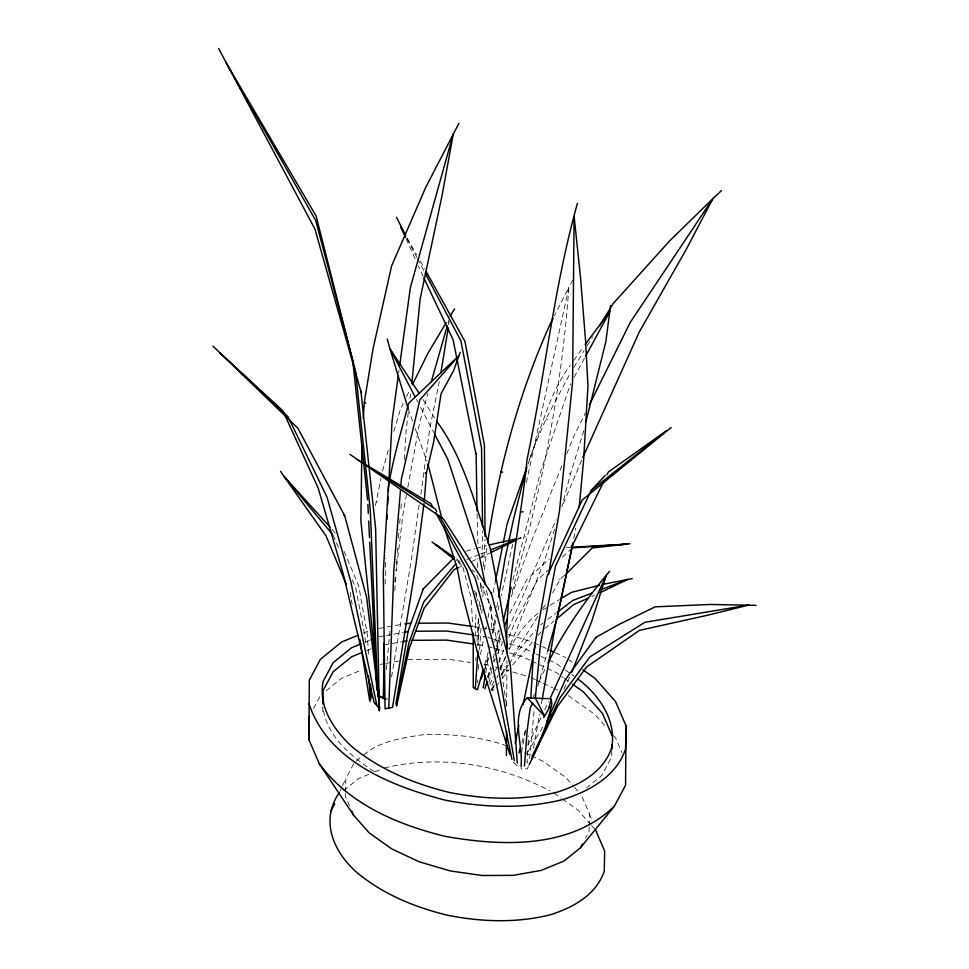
<?xml version="1.0" encoding="UTF-8"?>
<svg xmlns="http://www.w3.org/2000/svg" width="969" height="969" viewBox="0 0 969 969"><rect width="100%" height="100%" fill="white"/><g stroke="black" fill="none" stroke-linecap="round" stroke-linejoin="round"><path stroke-width="0.73" stroke-dasharray="4.84 3.63" d="M506.678 705.856L506.92 660.701M385.177 584.041L385.577 558.483M322.774 711.549L322.859 707.031C326.444 736.84 352.607 757.794 376.432 773.092M345.533 793.575L345.485 796.554L349.482 805.82M345.57 792.073L345.8 778.628L354.412 762.506L362.563 755.893M589.152 827.126L589.067 831.608L585.76 837.81M589.176 825.636L589.382 813.681L581.388 795.161M611.827 750.781L611.718 756.813L601.785 775.43L586.705 787.652M491.646 627.597L491.356 607.648L475.404 572.388L471.867 569.881M475.185 636.427L476.045 610.967M476.506 597.485L476.712 591.502M477.523 567.531L477.838 558.544M527.73 750.914L527.027 762.93L528.238 761.501M528.081 744.895L528.602 735.883M477.632 682.842L477.814 679.826M478.456 669.264L478.819 663.232M479.631 649.654L480.915 628.53M481.823 613.45L482.09 608.92M482.816 596.856L483.458 586.293M484.464 569.699L486.91 547.279M475.791 660.555L475.973 657.551M476.99 640.994L478.48 616.914L478.371 645.027M479.122 606.376L479.594 598.854M480.236 588.316L480.709 580.794M482.09 558.217L482.635 531.073M404.376 459.56L406.084 430.539L408.579 410.02M394.831 590.63L395.727 577.064M396.915 558.98L396.127 571.032L403.213 512.565L406.459 494.808M397.314 552.948L397.811 545.414M477.778 645.935L479.498 621.916M480.358 609.901L480.794 603.893M481.654 591.889L482.187 584.38M483.483 566.368L485.069 539.382M398.441 538.049L399.192 529.207M399.7 523.321L400.318 515.956M400.948 508.592L401.578 501.227M386.34 669.531L389.986 630.795M529.583 758.57L534.173 710.447M410.008 398.295L410.553 393.898M394.855 581.57L395.4 577.076M398.634 373.077L399.046 370.085M375.427 505.745L380.95 478.359M448.671 324.954L449.119 322.047M419.141 504.825L411.231 560.651L391.306 678.409M420.861 494.42L429.655 429.388L439.26 381.58M485.699 672.898L488.219 658.024M492.494 632.745L495.51 614.903M496.77 607.466L497.775 601.519M533.519 748.25L539.551 714.214M541.392 703.857L542.18 699.424M407.804 487.407L419.698 422.29L427.923 393.499M521.492 752.501L525.67 730.347M573.781 538.485L575.731 528.19M480.491 654.438L484.088 636.79M485.59 629.438L486.196 626.495M488.001 617.665L491.295 601.495M493.1 592.665L495.498 580.903M382.476 471.152L388.775 448.381M512.734 544.154L501.324 595.499M526.361 482.489L568.864 287.333L572.679 280.247M484.67 670.282L488.255 654.148M492.833 633.617L496.758 616.03M498.066 610.167L499.035 605.758M488.982 682.612L491.707 670.887M496.491 650.356L500.258 634.235M512.892 579.983L540.908 470.764L570.499 383.93M583.871 430.502L570.608 473.466L561.887 506.654M521.843 742.823L525.513 729.802M537.759 686.367L547.146 653.082M448.09 322.968L448.913 320.097M487.758 676.895L490.653 666.805M493.136 658.157L494.372 653.833M496.443 646.626L500.161 633.653M512.165 591.853L529.668 527.742L540.508 481.242C554.462 417.36 564.273 352.571 568.864 287.333L554.462 315.615M484.524 665.17L488.279 652.125M393.85 431.375L400.621 408.7L403.249 403.346M488.037 678.7L491.186 668.586M493.439 661.367L494.335 658.484M496.588 651.265L501.542 635.385M554.619 529.219L544.178 561.669L508.846 648.6M529.268 459.742C541.744 427.85 549.278 393.075 570.269 365.386M527.972 464.236L533.907 447.278L546.044 418.862L569.905 373.804M484.754 668.998L488.897 657.672M494.59 642.108L499.253 629.378M511.16 596.831L532.381 538.825L562.153 465.144M533.313 696.808L534.355 694.034M539.067 681.534L544.772 669.518M489.866 684.744L493.209 676.386M495.438 670.827L496.552 668.041M498.781 662.469L503.795 649.945M508.81 637.42L514.951 622.122L537.928 579.474L547.945 570.293M566.647 454.025L573.951 435.953L585.361 412.939M491.755 690.667L494.033 685.059M496.879 678.046L498.018 675.248M500.295 669.64L506 655.613M581.679 460.202L562.299 506.072M487.528 677.04L491.113 668.767M494.105 661.875L495.304 659.126M497.691 653.603L502.475 642.58M508.459 628.796L556.109 519.868M569.602 677.246L563.583 689.843M528.529 766.091L527.306 768.841L521.261 769.023L521.068 766.067M340.095 790.97L341.996 786.852M342.638 785.484L345.8 778.628M509.815 613.365L526.724 579.632L549.217 558.992M544.82 709.768L548.587 701.75M493.924 681.377L490.665 688.196L492.627 690.873L495.365 687.348M500.44 667.714L506.315 655.419M508.919 649.945C516.162 636.197 525.888 622.619 538.328 613.111M527.887 745.234L541.562 716.588M406.544 396.648L409.184 391.282M564.661 575.186L560.118 579.159L552.415 593.5M313.508 708.484L320.497 695.391M574.084 377.341L584.84 357.585M527.16 753.034L543.924 725.248M573.854 367.408L584.101 350.766M587.262 345.654L592.786 336.691M537.856 616.441L511.16 658.508M542.713 608.798L545.947 603.699M491.743 689.092L494.166 685.277M501.457 673.806L507.114 664.879M491.671 689.553L494.166 685.882M501.651 674.848L508.313 665.049M509.149 663.826L517.47 651.568L535.566 630.213M573.769 360.456L583.386 346.926M496.273 686.161L499.011 682.636M502.657 677.937L509.04 669.7M512.698 664.988L534.149 639.891M538.098 635.349L541.053 631.945M369.928 702.271L370.752 701.399M562.42 557.042L571.322 548.89M326.081 690.861L341.706 678.203L362.006 669.845M363.726 754.948C379.545 741.14 401.554 738.184 421.551 734.89C449.967 733.472 478.759 736.125 505.745 745.524M343.716 790.607L358.627 778.519L369.48 774.061M544.614 628.602L553.953 621.165M350.245 592.301L351.044 598.442M540.581 624.823L542.967 623.019M547.739 619.397L556.109 613.074M542.991 609.876L558.871 599.896M516.865 539.781L520.753 537.856L525.792 536.874M471.382 561.741L477.887 558.665M479.195 558.047L489.599 553.117M591.805 596.516L594.469 595.281M459.391 567.168L462.056 565.957M363.351 633.072L368.765 630.843M365.349 642.072L369.468 640.388M366.73 650.574L370.836 648.879M374.906 771.833L381.677 769.047M466.828 559.476L479.376 554.45M480.769 553.893L487.734 551.107M518.379 538.812L520.753 537.856L517.894 538.473M466.053 551.204L474.749 548.842M476.203 548.442L486.365 545.692M378.734 628.445L403.431 624.048M379.158 636.742L385.02 635.7M386.486 635.434L392.348 634.392M393.814 634.138L402.607 632.575M383.554 645.015L401.142 641.89M380.187 664.407L384.548 663.632M386.001 663.377L399.071 661.052M384.39 767.933C439.938 754.536 499.762 764.226 549.956 790.874M566.538 547.558L570.971 547.291M558.919 579.171L560.118 579.159M407.779 659.501L448.162 659.259L470.498 662.469M569.009 473.32L570.608 473.466M473.478 626.677L480.915 627.755M482.405 627.96L486.874 628.602M474.616 635.095L484.96 636.585M477.572 644.567L484.96 645.633M483.894 664.395L489.854 665.255M489.854 629.038L499.895 631.994M508.495 634.525L532.671 642.108M487.843 637.432L492.167 638.704M493.596 639.128L502.245 641.672M509.44 643.791L522.4 647.607L534.513 653.3M487.843 646.48L492.167 647.752M493.596 648.176L503.686 651.144M509.44 652.852L522.4 656.667L530.479 660.458M495.583 666.951L511.366 671.59M512.795 672.014L530.007 677.089M385.735 698.516L387.794 699.194M376.057 501.421L377.522 502.027M534.004 642.738L545.971 648.358M555.273 652.718L565.908 657.709M535.869 653.93L539.903 655.819M541.247 656.449L556.049 663.402L564.382 669.313M531.824 661.088L556.049 672.462L563.195 677.525M531.339 677.706L535.324 679.584M536.656 680.202L541.974 682.697M543.306 683.327L552.609 687.699M553.941 688.317L557.926 690.194M524.774 752.743L530.031 755.214M531.351 755.832L543.185 761.392L565.63 777.332L573.515 786.247M490.629 607.284L491.356 607.648M546.044 418.862L547.558 419.795M456.52 559.028L460.057 561.535M568.343 659.441L573.2 662.893M565.569 670.16L570.329 673.54M571.516 674.388L573.89 676.071M564.382 678.373L569.142 681.752M568.343 695.657L595.099 714.662L606.8 727.913M553.856 792.993L561.075 798.117M562.274 798.977L577.912 810.072L590.715 824.571M456.472 560.215L461.135 563.728M458.301 562.565L461.486 565.048M513.546 762.288L517.47 766.225M613.631 735.641L615.581 737.845L621.928 752.562M574.496 787.361L579.426 792.933M591.696 825.685L595.632 830.142M332.028 529.34L336.873 534.84M423.09 399.567L434.924 418.426M407.162 238.12L416.622 254.75M420.267 261.145L424.628 268.825M407.004 238.725L416.803 257.294M417.506 258.614L423.804 270.545M416.452 399.398L417.845 402.074M420.643 407.404L433.906 432.743M423.187 276.577L418.257 265.785M406.084 238.762L415.216 259.026M344.104 551.361L358.687 585.821L367.166 633.46L368.729 657.309M333.142 535.154L338.932 548.733M352.268 579.934L355.744 588.074L364.804 635.361L365.616 644.373M589.382 813.681L592.204 820.586M408.155 408.724L413.23 422.884M415.265 428.552L426.929 461.123M474.58 590.872L477.923 600.841M462.867 567.277L471.14 597.401L472.63 625.732M486.511 590.581L496.516 639.14L506 701.641M351.323 599.92L352.159 604.341M506.218 703.131L506.666 706.11M477.087 513.776L477.887 543.597"/><path stroke-width="1.45" d="M506.412 755.517L506.545 731.438M506.957 653.179C504.692 587.929 520.995 524.205 527.003 459.621C545.172 374.422 553.832 287.369 577.427 203.345M361.909 446.273L360.88 520.68L376.396 670.391M383.361 698.286L384.245 642.665M582.938 669.809L595.099 678.433L615.581 701.629L625.974 725.696L625.562 785.229L614.37 806.196L580.455 847.742L564.152 860.956L541.247 870.38L513.316 875.346L482.259 875.528L450.197 870.913L419.298 861.816L391.682 848.856L369.237 832.916L353.479 815.074L319.286 763.729L308.893 739.662L309.317 680.129L320.497 659.162L341.706 641.975L357.936 635.301M308.893 739.662L309.317 716.345M322.907 704.003L323.149 690.425L333.094 671.808L351.638 656.776L362.612 652.258M339.465 792.339C319.709 820.67 333.481 851.787 356.955 872.609C383.227 894.351 415.132 907.432 448.041 915.354C481.859 921.979 516.852 923.191 550.477 914.748C573.067 907.529 596.226 894.981 604.268 871.143L604.632 850.976L595.632 830.142M611.851 749.267L611.936 744.749M625.974 725.696L625.562 749.001C616.26 776.557 589.503 791.043 563.401 799.401C524.544 809.151 484.1 807.746 445.025 800.103C391.403 786.162 327.57 760.944 308.893 703.433M388.739 708.085L393.862 569.675L400.548 489.478M386.861 519.529L387.103 515.048M387.648 504.607L388.048 497.145M388.363 491.174L392.07 421.018L398.235 376.069M530.794 698.322L533.422 653.239L547.013 576.482L582.236 500.028L671.142 427.499M460.202 352.304L453.516 370.836L441.077 393.68L433.615 442.203L426.457 472.727L424.325 500.755M363.205 418.269L364.344 402.171L372.98 349.082L391.597 265.954L425.815 187.211L458.918 123.342M475.319 688.644L477.947 651.035M524.459 765.946L527.233 730.081L530.176 707.976L532.78 703.058M543.67 717.581L548.745 708.945L551.155 698.794L551.833 703.894C547.303 724.86 538.885 745.294 529.147 764.723M400.791 486.511L401.408 479.086L419.819 399.943L459.258 355.308L408.724 403.213C401.227 431.096 392.954 458.991 388.278 487.468L383.3 572.57L385.056 708.763L392.53 707.382L416.076 563.595L423.938 503.747M579.183 507.502L583.617 459.996L587.965 385.892L585.627 341.815L580.661 278.915L574.108 216.232L572.582 382.004L559.476 510.942L548.563 574.544M535.312 698.419L540.472 644.276L555.588 565.957L591.151 490.459L605.153 475.452M610.531 305.574L605.904 341.342L585.918 421.866M411.801 383.651L420.122 299.021L442.07 195.496L453.335 133.698L410.347 287.684L399.664 365.579M448.223 327.873L440.847 372.908M487.661 542.834C498.853 467.482 518.936 393.22 550.356 323.694L553.093 318.317M483.192 687.76L485.203 675.865M498.538 597.061L505.079 558.398L513.812 518.064L526.857 466.634M542.18 699.424L555.31 625.429L572.57 545.123L603.784 481.436M572.945 542.894L557.756 615.436L547.558 651.628M495.498 580.903L502.705 545.608M503.311 542.664L507.211 523.551L526.494 468.463M396.357 704.257L408.966 642.726L423.841 601.737L455.684 563.946M515.133 743.126L518.803 725.381M523.09 704.681L535.324 645.536M503.323 621.032L511.184 587.311M518.984 752.961L520.619 747.172M431.217 381.992L447.266 325.85M483.265 669.518L477.414 689.819L473.272 687.518L473.199 633.157M484.888 688.802L487.128 681.582M504.243 626.725L507.405 618.525M595.644 638.414L595.971 637.348L618.925 624.484L655.177 606.836L710.374 604.462L756.086 605.346M481.133 678.894L484.246 670.415M454.594 557.223L423.259 588.886L408.155 631.085L396.164 702.416L396.551 706.05L409.342 648.273L424.131 608.241L454.061 569.578L458.058 567.773M582.841 457.416L639.261 332.04L686.67 248.609L712.845 198.693L721.517 190.53M546.916 721.433L565.181 679.935L595.971 637.348M571.88 672.062L591.562 621.771L606.279 575.271L609.598 571.347M549.835 699.085L606.279 575.271C583.883 602.294 563.728 631.485 548.006 662.893M532.272 756.22L560.058 697.704L589.782 657.006L644.882 622.28L748.637 605.092L708.036 615.133L639.504 630.347L586.645 666.926L557.635 706.159L531.593 759.054M606.969 474.798L608.241 472.133L666.745 430.466L591.151 490.459M412.479 384.584L427.644 353.77L446.164 322.689M589.394 404.812L630.347 322.229L712.845 198.693L669.627 240.918L613.292 303.418L599.096 326.456M330.599 811.537L334.753 803.761M580.455 847.742L582.442 844.011M585.555 356.265L609.937 311.461L585.143 344.467M548.49 717.678L550.78 713.887M450.028 316.221L454.606 308.929M571.649 546.25L572.57 545.123M477.014 510.796L476.13 453.201M566.938 573.2L592.216 547.957L629.923 543.766M556.218 619.324L573.612 604.608L587.795 598.382M614.37 806.196C570.051 849.062 501.518 846.385 445.025 836.32C397.581 824.655 349.106 804.209 319.286 763.729M557.308 612.166L572.836 600.417L592.253 592.98M560.118 599.145L571.335 592.398L599.617 585.252M509.912 754.657L477.027 650.756L461.716 591.805L457.186 568.161L458.373 567.471M515.569 540.423L490.908 552.512M599.811 592.81L627.549 579.474L632.236 578.614M361.243 643.767L351.638 647.716L333.094 662.76L323.149 681.377C318.171 706.958 333.736 729.548 351.456 746.3C379.86 769.798 414.332 783.982 449.907 792.557C485.312 799.425 521.964 800.988 557.175 792.133C580.152 784.817 603.566 771.978 611.718 747.765C616.781 719.979 598.745 694.482 577.463 678.603M370.836 639.819L373.586 638.692M372.205 648.309L374.955 647.183M490.52 549.98L515.593 539.927M600.586 589.794L627.549 579.474L603.869 584.186M489.26 544.905L516.477 538.776M425.112 473.066L426.457 472.727M404.885 623.794L410.771 623.261M404.073 632.309L408.482 631.522M402.607 641.623L407.016 640.848M572.437 547.873L627.524 544.093L570.971 547.291M549.12 707.176L550.198 707.128M521.007 511.886L523.078 511.838M418.257 623.212L448.162 623.031L471.988 626.459M415.798 631.231L446.527 631.049L473.138 634.877M411.401 640.315L446.527 640.109L473.138 643.937M528.093 697.813L548.309 698.673M501.252 471.842L502.657 472.182M383.676 697.837L379.436 696.432L378.915 690.412M549.956 650.223L553.941 652.101M379.024 695.839L385.456 699.461M364.344 402.171L365.834 403.189M432.004 542.022L452.971 556.533M349.966 454.364L443.463 518.936L491.44 593.5L510.433 665.909L517.264 763.221M572.703 684.284L583.411 691.89L602.512 713.499L612.093 735.689M454.146 558.459L435.517 544.445L453.989 559.186M490.556 592.653L491.44 593.5M212.914 346.078L297.822 428.141L344.685 515.726L366.694 597.461L379.751 708.666L374.143 702.537L343.087 573.551L318.183 488.097L282.912 410.832L219.624 352.607L288.023 416.767L327.086 497.363L350.693 581.255L376.905 705.553M343.741 514.733L344.685 515.726M330.09 527.148L283.82 476.203L280.525 471.261M332.173 534.004L283.82 476.203L325.996 535.784L346.369 584.537M419.153 393.281L389.901 348.683L387.273 339.041M436.498 420.946C464.345 458.846 475.089 505.079 490.375 548.745L499.314 594.918L505.782 633.629L507.223 648.54M436.777 511.547L435.275 508.943L357.295 459.536L431.011 503.723L433.01 507.526M439.042 515.447L475.173 577.912L495.534 652.198L514.321 760.604M405.708 235.564L396.478 217.286M426.069 271.405L464.963 341.415L484.427 445.243L485.057 536.39M435.699 512.601L466.949 570.026L488.461 645.681L511.971 759.526M405.611 236.073L400.609 226.601L405.478 237.405M425.197 273.197L460.893 340.822L481.545 448.017L482.574 526.542M415.059 396.733L389.901 348.683L408.155 408.724M434.596 434.076L447.86 459.415L479.231 555.261L485.299 584.695M218.606 48.45L314.925 229.059L361.001 391.912L375.633 528.783L379.363 710.931L378.382 707.188M535.397 698.128L544.614 716.164L527.172 697.777C510.106 716.006 523.308 744.519 521.068 766.067M423.828 277.921L453.092 339.683L475.827 453.492M351.759 811.101L353.479 815.074M457.186 568.161L443.911 526.373M360.71 390.786L361.001 391.912M427.947 463.957L441.682 517.664M359.838 639.383L369.698 700.805M367.578 499.883L352.764 360.577L316.136 216.039L225.934 62.44L315.712 220.496L355.526 371.103L370.291 510.215L377.958 696.663M378.407 689.855L378.867 694.337M368.45 675.877L370.618 699.897M370.473 684.15L371.357 697.571M367.893 504.389L368.317 513.449M368.68 520.995L369.48 537.589M369.698 542.119L376.796 690.001M423.259 588.886L423.296 589.576"/></g></svg>
